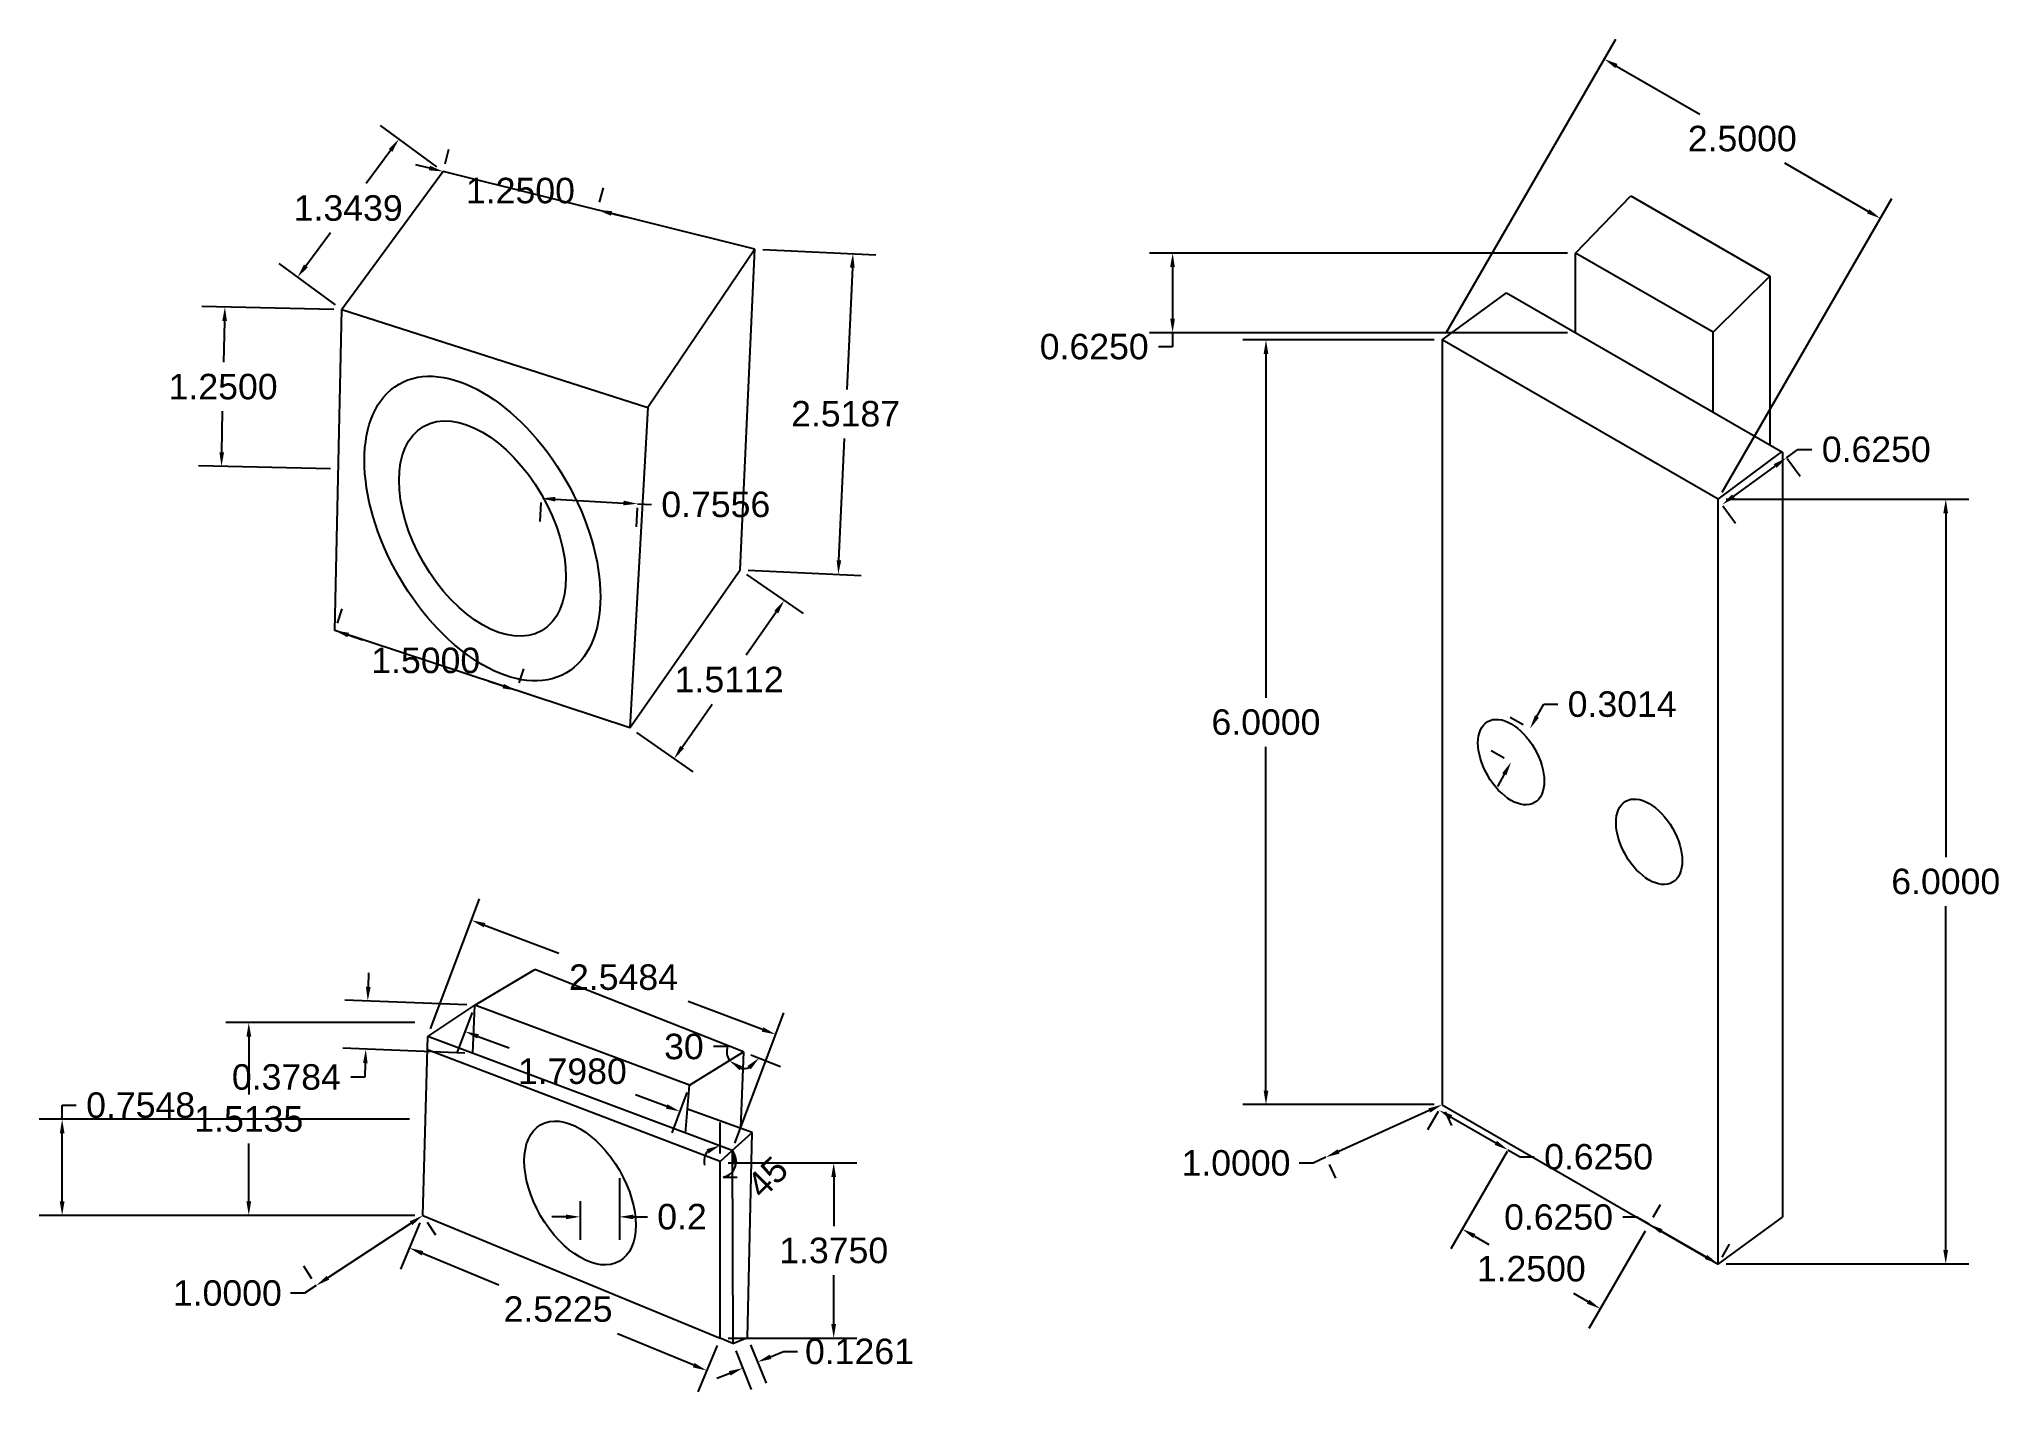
# Model space of a CAD drawing. Header units: millimetres. Extents: x 2830.6 to 2845.9, y 1201.6 to 1212.2.
import ezdxf

# ---------------------------------------------------------------- set-up
doc = ezdxf.new("R2010")
doc.units = ezdxf.units.MM
doc.styles.get("Standard").update_dxf_attribs({"font": 'arial.ttf'})
doc.dimstyles.get("Standard").update_dxf_attribs({"dimtxt": 0.2, "dimasz": 0.11, "dimexe": 0.18, "dimexo": 0.0625, "dimgap": 0.09, "dimtad": 0, "dimtih": 1, "dimtoh": 1, "dimdec": 4, "dimzin": 0, "dimdsep": 46, "dimtxsty": 'Standard', "dimcen": 0, "dimclrt": 7, "dimadec": 0, "dimazin": 0, "dimtm": 1e-09, "dimtfac": 1, "dimtdec": 4, "dimtofl": 0, "dimtmove": 0, "dimatfit": 3, "dimfxl": 1, "dimtolj": 1, "dimtzin": 0, "dimarcsym": 0})

# ---------------------------------------------------------------- blocks, each defined once
blk = doc.blocks.new('*D5')
at = {"color": 0, "lineweight": -2, "transparency": 16777216}
for p, q in [((2836.231, 1210.521), (2837.119, 1210.48)), ((2836.934, 1210.379), (2836.89, 1209.423)), ((2836.829, 1208.082), (2836.873, 1209.039)), ((2836.116, 1208.005), (2837.004, 1207.964))]:
    blk.add_line(p, q, dxfattribs=at)
at = {"color": 0, "transparency": 16777216}
for points in [[(2836.915, 1210.38), (2836.952, 1210.378), (2836.939, 1210.489)], [(2836.811, 1208.083), (2836.847, 1208.082), (2836.824, 1207.973)]]:
    blk.add_solid(points, dxfattribs=at)
at = {"layer": 'Defpoints', "color": 0, "transparency": 16777216}
for p in [(2836.168, 1210.524), (2836.053, 1208.008), (2836.824, 1207.973)]:
    blk.add_point(p, dxfattribs=at)
at = {"color": 7, "transparency": 16777216, "insert": (2836.881, 1209.231), "char_height": 0.2, "attachment_point": 5}
blk.add_mtext('\\A1;2.5187', dxfattribs=at)
blk = doc.blocks.new('*D6')
at = {"color": 0, "lineweight": -2, "transparency": 16777216}
for p, q in [((2833.674, 1211.17), (2833.232, 1211.494)), ((2833.313, 1211.299), (2833.121, 1211.038)), ((2832.648, 1210.392), (2832.84, 1210.653)), ((2832.88, 1210.086), (2832.438, 1210.41))]:
    blk.add_line(p, q, dxfattribs=at)
at = {"color": 0, "transparency": 16777216}
for points in [[(2833.298, 1211.309), (2833.327, 1211.288), (2833.378, 1211.387)], [(2832.633, 1210.403), (2832.663, 1210.381), (2832.583, 1210.303)]]:
    blk.add_solid(points, dxfattribs=at)
at = {"layer": 'Defpoints', "color": 0, "transparency": 16777216}
for p in [(2833.378, 1211.387), (2833.724, 1211.133), (2832.93, 1210.049)]:
    blk.add_point(p, dxfattribs=at)
at = {"color": 7, "transparency": 16777216, "insert": (2832.98, 1210.845), "char_height": 0.2, "attachment_point": 5}
blk.add_mtext('\\A1;1.3439', dxfattribs=at)
blk = doc.blocks.new('*D10')
at = {"color": 0, "lineweight": -2, "transparency": 16777216}
for p, q in [((2836.105, 1207.972), (2836.548, 1207.664)), ((2836.337, 1207.676), (2836.102, 1207.339)), ((2835.599, 1206.617), (2835.834, 1206.954)), ((2835.241, 1206.732), (2835.684, 1206.423))]:
    blk.add_line(p, q, dxfattribs=at)
at = {"color": 0, "transparency": 16777216}
for points in [[(2836.322, 1207.687), (2836.352, 1207.666), (2836.4, 1207.767)], [(2835.584, 1206.627), (2835.614, 1206.606), (2835.536, 1206.526)]]:
    blk.add_solid(points, dxfattribs=at)
at = {"layer": 'Defpoints', "color": 0, "transparency": 16777216}
for p in [(2836.053, 1208.008), (2836.4, 1207.767), (2835.19, 1206.768)]:
    blk.add_point(p, dxfattribs=at)
at = {"color": 7, "transparency": 16777216, "insert": (2835.968, 1207.146), "char_height": 0.2, "attachment_point": 5}
blk.add_mtext('\\A1;1.5112', dxfattribs=at)
blk = doc.blocks.new('*D12')
at = {"color": 0, "lineweight": -2, "transparency": 16777216}
for p, q in [((2834.492, 1208.536), (2834.484, 1208.388)), ((2834.604, 1208.562), (2835.139, 1208.532)), ((2835.247, 1208.494), (2835.238, 1208.346)), ((2835.248, 1208.526), (2835.358, 1208.52))]:
    blk.add_line(p, q, dxfattribs=at)
at = {"color": 0, "transparency": 16777216}
for points in [[(2834.605, 1208.58), (2834.603, 1208.544), (2834.494, 1208.568)], [(2835.14, 1208.551), (2835.137, 1208.514), (2835.248, 1208.526)]]:
    blk.add_solid(points, dxfattribs=at)
at = {"layer": 'Defpoints', "color": 0, "transparency": 16777216}
for p in [(2834.496, 1208.599), (2835.25, 1208.557), (2835.248, 1208.526)]:
    blk.add_point(p, dxfattribs=at)
at = {"color": 7, "transparency": 16777216, "insert": (2835.863, 1208.52), "char_height": 0.2, "attachment_point": 5}
blk.add_mtext('\\A1;0.7556', dxfattribs=at)
blk = doc.blocks.new('*D14')
at = {"color": 0, "lineweight": -2, "transparency": 16777216}
for p, q in [((2833.138, 1204.736), (2833.142, 1204.846)), ((2833.91, 1204.595), (2832.954, 1204.633)), ((2833.895, 1204.217), (2832.939, 1204.255)), ((2833.114, 1204.138), (2833.11, 1204.028)), ((2833.11, 1204.028), (2833, 1204.028))]:
    blk.add_line(p, q, dxfattribs=at)
at = {"color": 0, "transparency": 16777216}
for points in [[(2833.119, 1204.737), (2833.156, 1204.735), (2833.133, 1204.626)], [(2833.096, 1204.139), (2833.132, 1204.137), (2833.118, 1204.248)]]:
    blk.add_solid(points, dxfattribs=at)
at = {"layer": 'Defpoints', "color": 0, "transparency": 16777216}
for p in [(2833.973, 1204.593), (2833.118, 1204.248), (2833.958, 1204.215)]:
    blk.add_point(p, dxfattribs=at)
at = {"color": 7, "transparency": 16777216, "insert": (2832.495, 1204.028), "char_height": 0.2, "attachment_point": 5}
blk.add_mtext('\\A1;0.3784', dxfattribs=at)
blk = doc.blocks.new('*D15')
at = {"color": 0, "lineweight": -2, "transparency": 16777216}
for p, q in [((2833.541, 1202.885), (2833.391, 1202.522)), ((2833.562, 1202.646), (2834.161, 1202.399)), ((2835.69, 1201.768), (2835.091, 1202.015)), ((2835.873, 1201.922), (2835.723, 1201.559))]:
    blk.add_line(p, q, dxfattribs=at)
at = {"color": 0, "transparency": 16777216}
for points in [[(2833.569, 1202.663), (2833.555, 1202.629), (2833.46, 1202.688)], [(2835.697, 1201.785), (2835.683, 1201.751), (2835.792, 1201.726)]]:
    blk.add_solid(points, dxfattribs=at)
at = {"layer": 'Defpoints', "color": 0, "transparency": 16777216}
for p in [(2833.565, 1202.943), (2835.897, 1201.98), (2835.792, 1201.726)]:
    blk.add_point(p, dxfattribs=at)
at = {"color": 7, "transparency": 16777216, "insert": (2834.626, 1202.207), "char_height": 0.2, "attachment_point": 5}
blk.add_mtext('\\A1;2.5225', dxfattribs=at)
blk = doc.blocks.new('*D26')
at = {"color": 0, "lineweight": -2, "transparency": 16777216}
for p, q in [((2833.951, 1204.534), (2833.833, 1204.218)), ((2833.999, 1204.348), (2834.243, 1204.257)), ((2835.478, 1203.798), (2835.234, 1203.889)), ((2835.636, 1203.907), (2835.518, 1203.591))]:
    blk.add_line(p, q, dxfattribs=at)
at = {"color": 0, "transparency": 16777216}
for points in [[(2834.005, 1204.365), (2833.992, 1204.331), (2833.896, 1204.386)], [(2835.484, 1203.815), (2835.471, 1203.781), (2835.581, 1203.759)]]:
    blk.add_solid(points, dxfattribs=at)
at = {"layer": 'Defpoints', "color": 0, "transparency": 16777216}
for p in [(2833.973, 1204.593), (2835.658, 1203.966), (2835.581, 1203.759)]:
    blk.add_point(p, dxfattribs=at)
at = {"color": 7, "transparency": 16777216, "insert": (2834.738, 1204.073), "char_height": 0.2, "attachment_point": 5}
blk.add_mtext('\\A1;1.7980', dxfattribs=at)
blk = doc.blocks.new('*D27')
at = {"color": 0, "lineweight": -2, "transparency": 16777216}
for p, q in [((2835.897, 1203.43), (2835.897, 1203.673)), ((2835.92, 1203.243), (2836.03, 1203.243))]:
    blk.add_line(p, q, dxfattribs=at)
for start, end in [(141.7076, 193.4152), (280.6841, 42.1036), (298.6884, 350.396)]:
    blk.add_arc((2835.897, 1203.367), 0.126, start, end, dxfattribs=at)
at = {"color": 0, "transparency": 16777216}
for points in [[(2835.79, 1203.462), (2835.806, 1203.429), (2835.897, 1203.493)], [(2836.004, 1203.341), (2836.039, 1203.351), (2835.99, 1203.452)]]:
    blk.add_solid(points, dxfattribs=at)
at = {"layer": 'Defpoints', "color": 0, "transparency": 16777216}
for p in [(2835.932, 1203.489), (2836.148, 1203.595), (2835.897, 1203.367), (2835.99, 1203.452), (2835.897, 1201.98)]:
    blk.add_point(p, dxfattribs=at)
at = {"color": 7, "transparency": 16777216, "insert": (2836.268, 1203.243), "char_height": 0.2, "attachment_point": 5, "rotation": 45}
blk.add_mtext('\\A1;45', dxfattribs=at)
blk = doc.blocks.new('*D28')
at = {"color": 0, "lineweight": -2, "transparency": 16777216}
for p, q in [((2836.136, 1201.928), (2836.258, 1201.626)), ((2836.019, 1201.881), (2836.141, 1201.578)), ((2836.293, 1201.834), (2836.394, 1201.875)), ((2836.394, 1201.875), (2836.504, 1201.875)), ((2835.972, 1201.704), (2835.87, 1201.663))]:
    blk.add_line(p, q, dxfattribs=at)
at = {"color": 0, "transparency": 16777216}
for points in [[(2836.286, 1201.851), (2836.299, 1201.817), (2836.191, 1201.793)], [(2835.965, 1201.721), (2835.979, 1201.687), (2836.074, 1201.745)]]:
    blk.add_solid(points, dxfattribs=at)
at = {"layer": 'Defpoints', "color": 0, "transparency": 16777216}
for p in [(2835.996, 1201.938), (2836.112, 1201.986), (2836.191, 1201.793)]:
    blk.add_point(p, dxfattribs=at)
at = {"color": 7, "transparency": 16777216, "insert": (2836.99, 1201.875), "char_height": 0.2, "attachment_point": 5}
blk.add_mtext('\\A1;0.1261', dxfattribs=at)
blk = doc.blocks.new('*D29')
at = {"color": 0, "lineweight": -2, "transparency": 16777216}
for p, q in [((2835.955, 1204.267), (2835.845, 1204.267)), ((2836.139, 1204.204), (2836.371, 1204.112))]:
    blk.add_line(p, q, dxfattribs=at)
for start, end in [(162.3598, 211.6628), (260.9658, 289.1368)]:
    blk.add_arc((2836.081, 1204.227), 0.132, start, end, dxfattribs=at)
at = {"color": 0, "transparency": 16777216}
for points in [[(2836.05, 1204.082), (2836.071, 1204.112), (2835.969, 1204.158)], [(2836.112, 1204.116), (2836.137, 1204.089), (2836.204, 1204.179)]]:
    blk.add_solid(points, dxfattribs=at)
at = {"layer": 'Defpoints', "color": 0, "transparency": 16777216}
for p in [(2834.445, 1204.874), (2836.081, 1204.227), (2836.081, 1204.227), (2836.139, 1204.109), (2835.658, 1203.966)]:
    blk.add_point(p, dxfattribs=at)
at = {"color": 7, "transparency": 16777216, "insert": (2835.613, 1204.267), "char_height": 0.2, "attachment_point": 5}
blk.add_mtext('\\A1;30', dxfattribs=at)
blk = doc.blocks.new('*D30')
at = {"color": 0, "lineweight": -2, "transparency": 16777216}
for p, q in [((2835.107, 1203.235), (2835.107, 1202.752)), ((2834.798, 1203.056), (2834.798, 1202.752)), ((2834.688, 1202.932), (2834.578, 1202.932)), ((2835.217, 1202.932), (2835.327, 1202.932))]:
    blk.add_line(p, q, dxfattribs=at)
at = {"color": 0, "transparency": 16777216}
for points in [[(2834.688, 1202.95), (2834.688, 1202.913), (2834.798, 1202.932)], [(2835.217, 1202.95), (2835.217, 1202.913), (2835.107, 1202.932)]]:
    blk.add_solid(points, dxfattribs=at)
at = {"layer": 'Defpoints', "color": 0, "transparency": 16777216}
for p in [(2835.107, 1203.297), (2834.798, 1203.119), (2835.107, 1202.932)]:
    blk.add_point(p, dxfattribs=at)
at = {"color": 7, "transparency": 16777216, "insert": (2835.598, 1202.932), "char_height": 0.2, "attachment_point": 5}
blk.add_mtext('\\A1;0.2', dxfattribs=at)
blk = doc.blocks.new('*D36')
at = {"color": 0, "lineweight": -2, "transparency": 16777216}
for p, q in [((2833.503, 1204.456), (2832.02, 1204.456)), ((2832.2, 1204.346), (2832.2, 1203.891)), ((2832.2, 1203.053), (2832.2, 1203.507)), ((2833.503, 1202.943), (2832.02, 1202.943))]:
    blk.add_line(p, q, dxfattribs=at)
at = {"color": 0, "transparency": 16777216}
for points in [[(2832.182, 1204.346), (2832.219, 1204.346), (2832.2, 1204.456)], [(2832.182, 1203.053), (2832.219, 1203.053), (2832.2, 1202.943)]]:
    blk.add_solid(points, dxfattribs=at)
at = {"layer": 'Defpoints', "color": 0, "transparency": 16777216}
for p in [(2832.2, 1204.456), (2833.565, 1204.456), (2833.565, 1202.943)]:
    blk.add_point(p, dxfattribs=at)
at = {"color": 7, "transparency": 16777216, "insert": (2832.2, 1203.699), "char_height": 0.2, "attachment_point": 5}
blk.add_mtext('\\A1;1.5135', dxfattribs=at)
blk = doc.blocks.new('*D40')
at = {"color": 0, "lineweight": -2, "transparency": 16777216}
for p, q in [((2841.497, 1209.812), (2839.998, 1209.812)), ((2840.178, 1209.702), (2840.178, 1207.004)), ((2840.178, 1203.922), (2840.178, 1206.62)), ((2841.497, 1203.812), (2839.998, 1203.812))]:
    blk.add_line(p, q, dxfattribs=at)
at = {"color": 0, "transparency": 16777216}
for points in [[(2840.16, 1209.702), (2840.197, 1209.702), (2840.178, 1209.812)], [(2840.16, 1203.922), (2840.197, 1203.922), (2840.178, 1203.812)]]:
    blk.add_solid(points, dxfattribs=at)
at = {"layer": 'Defpoints', "color": 0, "transparency": 16777216}
for p in [(2841.56, 1209.812), (2840.178, 1203.812), (2841.56, 1203.812)]:
    blk.add_point(p, dxfattribs=at)
at = {"color": 7, "transparency": 16777216, "insert": (2840.178, 1206.812), "char_height": 0.2, "attachment_point": 5}
blk.add_mtext('\\A1;6.0000', dxfattribs=at)
blk = doc.blocks.new('*D41')
at = {"color": 0, "lineweight": -2, "transparency": 16777216}
for p, q in [((2843.787, 1208.562), (2845.69, 1208.562)), ((2845.51, 1208.452), (2845.51, 1205.754)), ((2845.51, 1202.672), (2845.51, 1205.37)), ((2843.787, 1202.562), (2845.69, 1202.562))]:
    blk.add_line(p, q, dxfattribs=at)
at = {"color": 0, "transparency": 16777216}
for points in [[(2845.491, 1208.452), (2845.528, 1208.452), (2845.51, 1208.562)], [(2845.491, 1202.672), (2845.528, 1202.672), (2845.51, 1202.562)]]:
    blk.add_solid(points, dxfattribs=at)
at = {"layer": 'Defpoints', "color": 0, "transparency": 16777216}
for p in [(2843.725, 1208.562), (2843.725, 1202.562), (2845.51, 1202.562)]:
    blk.add_point(p, dxfattribs=at)
at = {"color": 7, "transparency": 16777216, "insert": (2845.51, 1205.562), "char_height": 0.2, "attachment_point": 5}
blk.add_mtext('\\A1;6.0000', dxfattribs=at)
blk = doc.blocks.new('*D42')
at = {"color": 0, "lineweight": -2, "transparency": 16777216}
for p, q in [((2842.543, 1210.493), (2839.266, 1210.493)), ((2839.446, 1210.383), (2839.446, 1209.978)), ((2842.543, 1209.868), (2839.266, 1209.868)), ((2839.446, 1209.868), (2839.446, 1209.758)), ((2839.446, 1209.758), (2839.336, 1209.758))]:
    blk.add_line(p, q, dxfattribs=at)
at = {"color": 0, "transparency": 16777216}
for points in [[(2839.427, 1210.383), (2839.464, 1210.383), (2839.446, 1210.493)], [(2839.427, 1209.978), (2839.464, 1209.978), (2839.446, 1209.868)]]:
    blk.add_solid(points, dxfattribs=at)
at = {"layer": 'Defpoints', "color": 0, "transparency": 16777216}
for p in [(2842.606, 1210.493), (2839.446, 1209.868), (2842.606, 1209.868)]:
    blk.add_point(p, dxfattribs=at)
at = {"color": 7, "transparency": 16777216, "insert": (2838.831, 1209.758), "char_height": 0.2, "attachment_point": 5}
blk.add_mtext('\\A1;0.6250', dxfattribs=at)
blk = doc.blocks.new('*D44')
at = {"color": 0, "lineweight": -2, "transparency": 16777216}
for p, q in [((2841.591, 1209.866), (2842.922, 1212.171)), ((2842.927, 1211.96), (2843.581, 1211.582)), ((2844.901, 1210.82), (2844.247, 1211.198)), ((2843.756, 1208.616), (2845.087, 1210.921))]:
    blk.add_line(p, q, dxfattribs=at)
at = {"color": 0, "transparency": 16777216}
for points in [[(2842.936, 1211.976), (2842.918, 1211.944), (2842.832, 1212.015)], [(2844.911, 1210.836), (2844.892, 1210.804), (2844.997, 1210.765)]]:
    blk.add_solid(points, dxfattribs=at)
at = {"layer": 'Defpoints', "color": 0, "transparency": 16777216}
for p in [(2844.997, 1210.765), (2841.56, 1209.812), (2843.725, 1208.562)]:
    blk.add_point(p, dxfattribs=at)
at = {"color": 7, "transparency": 16777216, "insert": (2843.914, 1211.39), "char_height": 0.2, "attachment_point": 5}
blk.add_mtext('\\A1;2.5000', dxfattribs=at)
blk = doc.blocks.new('*D46')
at = {"color": 0, "lineweight": -2, "transparency": 16777216}
for p, q in [((2844.261, 1208.887), (2844.35, 1208.952)), ((2844.267, 1208.88), (2844.367, 1208.742)), ((2844.35, 1208.952), (2844.46, 1208.952)), ((2843.845, 1208.584), (2844.172, 1208.822)), ((2843.762, 1208.511), (2843.862, 1208.374))]:
    blk.add_line(p, q, dxfattribs=at)
at = {"color": 0, "transparency": 16777216}
for points in [[(2844.161, 1208.837), (2844.183, 1208.808), (2844.261, 1208.887)], [(2843.834, 1208.599), (2843.856, 1208.569), (2843.756, 1208.519)]]:
    blk.add_solid(points, dxfattribs=at)
at = {"layer": 'Defpoints', "color": 0, "transparency": 16777216}
for p in [(2844.23, 1208.93), (2844.261, 1208.887), (2843.725, 1208.562)]:
    blk.add_point(p, dxfattribs=at)
at = {"color": 7, "transparency": 16777216, "insert": (2844.965, 1208.952), "char_height": 0.2, "attachment_point": 5}
blk.add_mtext('\\A1;0.6250', dxfattribs=at)
blk = doc.blocks.new('*D47')
at = {"color": 0, "lineweight": -2, "transparency": 16777216}
for p, q in [((2842.195, 1206.793), (2842.093, 1206.85)), ((2842.303, 1206.857), (2842.358, 1206.953)), ((2842.358, 1206.953), (2842.468, 1206.953)), ((2842.047, 1206.53), (2841.944, 1206.588)), ((2842.047, 1206.404), (2841.993, 1206.308))]:
    blk.add_line(p, q, dxfattribs=at)
at = {"color": 0, "transparency": 16777216}
for points in [[(2842.288, 1206.867), (2842.319, 1206.848), (2842.249, 1206.762)], [(2842.031, 1206.413), (2842.063, 1206.395), (2842.101, 1206.499)]]:
    blk.add_solid(points, dxfattribs=at)
at = {"layer": 'Defpoints', "color": 0, "transparency": 16777216}
for p in [(2842.249, 1206.762), (2842.249, 1206.762), (2842.101, 1206.499)]:
    blk.add_point(p, dxfattribs=at)
at = {"color": 7, "transparency": 16777216, "insert": (2842.972, 1206.953), "char_height": 0.2, "attachment_point": 5}
blk.add_mtext('\\A1;0.3014', dxfattribs=at)
blk = doc.blocks.new('*D48')
at = {"color": 0, "lineweight": -2, "transparency": 16777216}
for p, q in [((2841.528, 1203.758), (2841.445, 1203.614)), ((2841.63, 1203.714), (2841.981, 1203.512)), ((2842.07, 1203.445), (2841.986, 1203.301)), ((2842.076, 1203.457), (2842.172, 1203.402)), ((2842.172, 1203.402), (2842.282, 1203.402))]:
    blk.add_line(p, q, dxfattribs=at)
at = {"color": 0, "transparency": 16777216}
for points in [[(2841.64, 1203.73), (2841.621, 1203.699), (2841.535, 1203.769)], [(2841.99, 1203.528), (2841.972, 1203.496), (2842.076, 1203.457)]]:
    blk.add_solid(points, dxfattribs=at)
at = {"layer": 'Defpoints', "color": 0, "transparency": 16777216}
for p in [(2841.56, 1203.812), (2842.101, 1203.499), (2842.076, 1203.457)]:
    blk.add_point(p, dxfattribs=at)
at = {"color": 7, "transparency": 16777216, "insert": (2842.787, 1203.402), "char_height": 0.2, "attachment_point": 5}
blk.add_mtext('\\A1;0.6250', dxfattribs=at)
blk = doc.blocks.new('*D49')
at = {"color": 0, "lineweight": -2, "transparency": 16777216}
for p, q in [((2843.215, 1202.929), (2843.273, 1203.03)), ((2843.088, 1202.929), (2842.978, 1202.929)), ((2843.183, 1202.874), (2843.088, 1202.929)), ((2843.629, 1202.617), (2843.279, 1202.819)), ((2843.756, 1202.616), (2843.815, 1202.718))]:
    blk.add_line(p, q, dxfattribs=at)
at = {"color": 0, "transparency": 16777216}
for points in [[(2843.288, 1202.835), (2843.27, 1202.804), (2843.183, 1202.874)], [(2843.639, 1202.633), (2843.62, 1202.601), (2843.725, 1202.562)]]:
    blk.add_solid(points, dxfattribs=at)
at = {"layer": 'Defpoints', "color": 0, "transparency": 16777216}
for p in [(2843.183, 1202.874), (2843.183, 1202.874), (2843.725, 1202.562)]:
    blk.add_point(p, dxfattribs=at)
at = {"color": 7, "transparency": 16777216, "insert": (2842.473, 1202.929), "char_height": 0.2, "attachment_point": 5}
blk.add_mtext('\\A1;0.6250', dxfattribs=at)
blk = doc.blocks.new('*D50')
at = {"color": 0, "lineweight": -2, "transparency": 16777216}
for p, q in [((2842.07, 1203.445), (2841.628, 1202.68)), ((2841.813, 1202.781), (2841.926, 1202.716)), ((2843.152, 1202.82), (2842.711, 1202.055)), ((2842.705, 1202.266), (2842.592, 1202.331))]:
    blk.add_line(p, q, dxfattribs=at)
at = {"color": 0, "transparency": 16777216}
for points in [[(2841.822, 1202.797), (2841.804, 1202.765), (2841.718, 1202.836)], [(2842.714, 1202.282), (2842.696, 1202.25), (2842.801, 1202.211)]]:
    blk.add_solid(points, dxfattribs=at)
at = {"layer": 'Defpoints', "color": 0, "transparency": 16777216}
for p in [(2842.101, 1203.499), (2843.183, 1202.874), (2842.801, 1202.211)]:
    blk.add_point(p, dxfattribs=at)
at = {"color": 7, "transparency": 16777216, "insert": (2842.259, 1202.524), "char_height": 0.2, "attachment_point": 5}
blk.add_mtext('\\A1;1.2500', dxfattribs=at)
blk = doc.blocks.new('*D51')
at = {"color": 0, "lineweight": -2, "transparency": 16777216}
for p, q in [((2830.736, 1203.697), (2830.736, 1203.807)), ((2830.736, 1203.807), (2830.846, 1203.807)), ((2833.46, 1203.697), (2830.556, 1203.697)), ((2830.736, 1203.053), (2830.736, 1203.587)), ((2833.503, 1202.943), (2830.556, 1202.943))]:
    blk.add_line(p, q, dxfattribs=at)
at = {"color": 0, "transparency": 16777216}
for points in [[(2830.718, 1203.587), (2830.755, 1203.587), (2830.736, 1203.697)], [(2830.718, 1203.053), (2830.755, 1203.053), (2830.736, 1202.943)]]:
    blk.add_solid(points, dxfattribs=at)
at = {"layer": 'Defpoints', "color": 0, "transparency": 16777216}
for p in [(2830.736, 1203.697), (2833.523, 1203.697), (2833.565, 1202.943)]:
    blk.add_point(p, dxfattribs=at)
at = {"color": 7, "transparency": 16777216, "insert": (2831.352, 1203.807), "char_height": 0.2, "attachment_point": 5}
blk.add_mtext('\\A1;0.7548', dxfattribs=at)
blk = doc.blocks.new('*D52')
at = {"color": 0, "lineweight": -2, "transparency": 16777216}
for p, q in [((2835.959, 1203.355), (2836.968, 1203.355)), ((2836.788, 1203.245), (2836.788, 1202.86)), ((2836.788, 1202.09), (2836.788, 1202.475)), ((2835.959, 1201.98), (2836.968, 1201.98))]:
    blk.add_line(p, q, dxfattribs=at)
at = {"color": 0, "transparency": 16777216}
for points in [[(2836.769, 1203.245), (2836.806, 1203.245), (2836.788, 1203.355)], [(2836.769, 1202.09), (2836.806, 1202.09), (2836.788, 1201.98)]]:
    blk.add_solid(points, dxfattribs=at)
at = {"layer": 'Defpoints', "color": 0, "transparency": 16777216}
for p in [(2835.897, 1203.355), (2836.788, 1203.355), (2835.897, 1201.98)]:
    blk.add_point(p, dxfattribs=at)
at = {"color": 7, "transparency": 16777216, "insert": (2836.788, 1202.667), "char_height": 0.2, "attachment_point": 5}
blk.add_mtext('\\A1;1.3750', dxfattribs=at)
blk = doc.blocks.new('*D53')
at = {"color": 0, "lineweight": -2, "transparency": 16777216}
for p, q in [((2833.626, 1204.406), (2834.01, 1205.427)), ((2834.049, 1205.22), (2834.633, 1205.001)), ((2836.229, 1204.402), (2835.646, 1204.621)), ((2836.012, 1203.51), (2836.396, 1204.532))]:
    blk.add_line(p, q, dxfattribs=at)
at = {"color": 0, "transparency": 16777216}
for points in [[(2834.056, 1205.237), (2834.043, 1205.203), (2833.946, 1205.259)], [(2836.236, 1204.419), (2836.223, 1204.385), (2836.332, 1204.363)]]:
    blk.add_solid(points, dxfattribs=at)
at = {"layer": 'Defpoints', "color": 0, "transparency": 16777216}
for p in [(2833.604, 1204.347), (2836.332, 1204.363), (2835.99, 1203.452)]:
    blk.add_point(p, dxfattribs=at)
at = {"color": 7, "transparency": 16777216, "insert": (2835.139, 1204.811), "char_height": 0.2, "attachment_point": 5}
blk.add_mtext('\\A1;2.5484', dxfattribs=at)
blk = doc.blocks.new('*D54')
at = {"color": 0, "lineweight": -2, "transparency": 16777216}
for p, q in [((2833.473, 1202.882), (2832.821, 1202.454)), ((2833.599, 1202.89), (2833.664, 1202.792)), ((2832.695, 1202.446), (2832.631, 1202.544)), ((2832.729, 1202.393), (2832.637, 1202.333)), ((2832.637, 1202.333), (2832.527, 1202.333))]:
    blk.add_line(p, q, dxfattribs=at)
at = {"color": 0, "transparency": 16777216}
for points in [[(2833.463, 1202.897), (2833.483, 1202.867), (2833.565, 1202.943)], [(2832.811, 1202.469), (2832.831, 1202.439), (2832.729, 1202.393)]]:
    blk.add_solid(points, dxfattribs=at)
at = {"layer": 'Defpoints', "color": 0, "transparency": 16777216}
for p in [(2833.565, 1202.943), (2832.729, 1202.393), (2832.729, 1202.393)]:
    blk.add_point(p, dxfattribs=at)
at = {"color": 7, "transparency": 16777216, "insert": (2832.032, 1202.333), "char_height": 0.2, "attachment_point": 5}
blk.add_mtext('\\A1;1.0000', dxfattribs=at)
blk = doc.blocks.new('*D55')
at = {"color": 0, "lineweight": -2, "transparency": 16777216}
for p, q in [((2841.459, 1203.767), (2840.749, 1203.445)), ((2841.585, 1203.755), (2841.634, 1203.648)), ((2840.548, 1203.354), (2840.438, 1203.354)), ((2840.649, 1203.4), (2840.548, 1203.354)), ((2840.674, 1203.343), (2840.723, 1203.236))]:
    blk.add_line(p, q, dxfattribs=at)
at = {"color": 0, "transparency": 16777216}
for points in [[(2841.452, 1203.783), (2841.467, 1203.75), (2841.56, 1203.812)], [(2840.741, 1203.462), (2840.756, 1203.428), (2840.649, 1203.4)]]:
    blk.add_solid(points, dxfattribs=at)
at = {"layer": 'Defpoints', "color": 0, "transparency": 16777216}
for p in [(2841.56, 1203.812), (2840.649, 1203.4), (2840.649, 1203.4)]:
    blk.add_point(p, dxfattribs=at)
at = {"color": 7, "transparency": 16777216, "insert": (2839.943, 1203.354), "char_height": 0.2, "attachment_point": 5}
blk.add_mtext('\\A1;1.0000', dxfattribs=at)
blk = doc.blocks.new('*D56')
at = {"color": 0, "lineweight": -2, "transparency": 16777216}
for p, q in [((2833.74, 1211.194), (2833.768, 1211.308)), ((2833.618, 1211.16), (2833.511, 1211.186)), ((2834.952, 1210.891), (2834.981, 1211.005)), ((2835.044, 1210.804), (2835.151, 1210.778))]:
    blk.add_line(p, q, dxfattribs=at)
at = {"color": 0, "transparency": 16777216}
for points in [[(2833.622, 1211.178), (2833.613, 1211.142), (2833.724, 1211.133)], [(2835.049, 1210.822), (2835.04, 1210.786), (2834.937, 1210.831)]]:
    blk.add_solid(points, dxfattribs=at)
at = {"layer": 'Defpoints', "color": 0, "transparency": 16777216}
for p in [(2833.724, 1211.133), (2834.937, 1210.831), (2834.937, 1210.831)]:
    blk.add_point(p, dxfattribs=at)
at = {"color": 7, "transparency": 16777216, "insert": (2834.331, 1210.982), "char_height": 0.2, "attachment_point": 5}
blk.add_mtext('\\A1;1.2500', dxfattribs=at)
blk = doc.blocks.new('*D57')
at = {"color": 0, "lineweight": -2, "transparency": 16777216}
for p, q in [((2832.868, 1210.05), (2831.833, 1210.073)), ((2832.01, 1209.959), (2832.003, 1209.636)), ((2831.988, 1208.929), (2831.995, 1209.252)), ((2832.841, 1208.801), (2831.806, 1208.823))]:
    blk.add_line(p, q, dxfattribs=at)
at = {"color": 0, "transparency": 16777216}
for points in [[(2831.992, 1209.959), (2832.029, 1209.959), (2832.013, 1210.069)], [(2831.97, 1208.93), (2832.006, 1208.929), (2831.986, 1208.819)]]:
    blk.add_solid(points, dxfattribs=at)
at = {"layer": 'Defpoints', "color": 0, "transparency": 16777216}
for p in [(2832.93, 1210.049), (2831.986, 1208.819), (2832.903, 1208.799)]:
    blk.add_point(p, dxfattribs=at)
at = {"color": 7, "transparency": 16777216, "insert": (2831.999, 1209.444), "char_height": 0.2, "attachment_point": 5}
blk.add_mtext('\\A1;1.2500', dxfattribs=at)
blk = doc.blocks.new('*D58')
at = {"color": 0, "lineweight": -2, "transparency": 16777216}
for p, q in [((2832.895, 1207.59), (2832.932, 1207.702)), ((2832.98, 1207.497), (2833.093, 1207.459)), ((2834.32, 1207.12), (2834.357, 1207.232)), ((2834.196, 1207.096), (2834.083, 1207.133))]:
    blk.add_line(p, q, dxfattribs=at)
at = {"color": 0, "transparency": 16777216}
for points in [[(2832.986, 1207.514), (2832.974, 1207.479), (2832.876, 1207.531)], [(2834.201, 1207.113), (2834.19, 1207.078), (2834.3, 1207.061)]]:
    blk.add_solid(points, dxfattribs=at)
at = {"layer": 'Defpoints', "color": 0, "transparency": 16777216}
for p in [(2832.876, 1207.531), (2834.3, 1207.061), (2834.3, 1207.061)]:
    blk.add_point(p, dxfattribs=at)
at = {"color": 7, "transparency": 16777216, "insert": (2833.588, 1207.296), "char_height": 0.2, "attachment_point": 5}
blk.add_mtext('\\A1;1.5000', dxfattribs=at)

msp = doc.modelspace()

# ---------------------------------------------------------------- linework, layer by layer
for p, q in [((2833.72449, 1211.13314), (2832.93011, 1210.04914)), ((2836.16844, 1210.52391), (2833.72449, 1211.13314)), ((2842.60597, 1210.49258), (2843.03914, 1210.94312)), ((2843.03914, 1210.94312), (2844.12992, 1210.31142)), ((2836.16844, 1210.52391), (2835.32931, 1209.28242)), ((2836.05347, 1208.0078), (2836.16844, 1210.52391)), ((2842.60597, 1209.86758), (2842.60597, 1210.49258)), ((2843.68454, 1209.87295), (2842.60597, 1210.49258)), ((2843.68454, 1209.87295), (2844.12992, 1210.31142)), ((2844.12992, 1210.31142), (2844.12992, 1208.99081)), ((2841.55966, 1209.8119), (2842.0647, 1210.18008)), ((2842.0647, 1210.18008), (2844.22977, 1208.93008)), ((2832.87572, 1207.53099), (2832.93011, 1210.04914)), ((2832.93011, 1210.04914), (2835.32931, 1209.28242)), ((2843.72472, 1208.5619), (2841.55966, 1209.8119)), ((2841.55966, 1209.8119), (2841.55966, 1203.8119)), ((2843.68454, 1209.24795), (2843.68454, 1209.87295)), ((2835.32931, 1209.28242), (2835.18999, 1206.76754)), ((2843.72472, 1208.5619), (2844.2258, 1208.93545)), ((2844.22977, 1208.93008), (2844.22977, 1202.93008)), ((2843.72472, 1202.5619), (2843.72472, 1208.5619)), ((2835.18999, 1206.76754), (2836.05347, 1208.0078)), ((2835.18999, 1206.76754), (2832.87572, 1207.53099)), ((2833.97253, 1204.59278), (2834.44497, 1204.87355)), ((2836.08113, 1204.22706), (2834.44497, 1204.87355)), ((2833.60439, 1204.3472), (2833.97253, 1204.59278)), ((2833.95753, 1204.2147), (2833.97253, 1204.59278)), ((2835.65777, 1203.96597), (2833.97253, 1204.59278)), ((2833.56518, 1202.9425), (2833.60439, 1204.3472)), ((2835.89683, 1203.36737), (2833.60146, 1204.24226)), ((2835.9904, 1203.45193), (2833.60439, 1204.3472)), ((2835.65777, 1203.96597), (2836.08113, 1204.22706)), ((2836.08113, 1204.22706), (2836.05655, 1203.62768)), ((2835.62507, 1203.58901), (2835.65777, 1203.96597)), ((2836.14826, 1203.59458), (2835.64142, 1203.77749)), ((2841.55966, 1203.8119), (2843.72472, 1202.5619)), ((2835.9904, 1203.45193), (2836.14826, 1203.59458)), ((2836.11245, 1201.98574), (2836.14826, 1203.59458)), ((2835.89683, 1203.36737), (2835.9904, 1203.45193)), ((2835.89683, 1201.98), (2835.89683, 1203.36737)), ((2835.9904, 1203.45193), (2835.99553, 1201.93845)), ((2833.56518, 1202.9425), (2835.89683, 1201.98)), ((2843.72472, 1202.5619), (2844.22977, 1202.93008)), ((2835.99553, 1201.93845), (2835.89683, 1201.98)), ((2835.99553, 1201.93845), (2836.11245, 1201.98574))]:
    msp.add_line(p, q)
for centre, major_axis in [((2834.03286, 1208.33142), (0.65442, -1.13349)), ((2834.03286, 1208.33142), (0.46272, -0.80146)), ((2842.10092, 1206.4994), (0.18371, -0.3182)), ((2843.18346, 1205.8744), (0.18371, -0.3182)), ((2834.7981, 1203.1188), (0.30894, -0.5351))]:
    msp.add_ellipse(centre, major_axis=major_axis, ratio=0.57735027)

# ---------------------------------------------------------------- dimensions: what is measured, and where the dimension line sits
for p1, p2, distance, picture, middle in [((2841.55966, 1209.8119), (2843.72472, 1208.5619), 2.54388, '*D44', (2843.91413, 1211.38997)), ((2832.93011, 1210.04914), (2833.72449, 1211.13314), 0.43009, '*D6', (2832.98039, 1210.84536)), ((2836.16844, 1210.52391), (2836.05347, 1208.0078), 0.77116, '*D5', (2836.88131, 1209.23066)), ((2843.72472, 1208.5619), (2844.22977, 1208.93008), -0.05304, '*D46', (2844.9647, 1208.95202)), ((2834.49558, 1208.59857), (2835.25004, 1208.55678), -0.03069, '*D12', (2835.86325, 1208.52005)), ((2835.18999, 1206.76754), (2836.05347, 1208.0078), -0.42218, '*D10', (2835.96822, 1207.14645)), ((2842.10092, 1206.4994), (2842.24933, 1206.76175), 0, '*D47', (2842.97239, 1206.95323)), ((2833.97253, 1204.59278), (2833.95753, 1204.2147), -0.8398, '*D14', (2832.49493, 1204.02818)), ((2833.97253, 1204.59278), (2835.65777, 1203.96597), -0.22033, '*D26', (2834.73835, 1204.07287)), ((2841.55966, 1203.8119), (2842.10092, 1203.4994), -0.04897, '*D48', (2842.78651, 1203.402)), ((2842.10092, 1203.4994), (2843.18346, 1202.8744), -0.7659, '*D50', (2842.25924, 1202.52361)), ((2843.72472, 1202.5619), (2843.18346, 1202.8744), 0, '*D49', (2842.47339, 1202.9294)), ((2833.56518, 1202.9425), (2835.89683, 1201.98), -0.27523, '*D15', (2834.62598, 1202.20684)), ((2835.99553, 1201.93845), (2836.11245, 1201.98574), -0.20828, '*D28', (2836.99033, 1201.87514))]:
    dim = msp.add_aligned_dim(p1=p1, p2=p2, distance=distance, dimstyle='Standard')
    dim.commit()
    dim.dimension.update_dxf_attribs({"geometry": picture, "text_midpoint": middle})
at = {"color": 170}
for p1, p2, distance, picture, middle in [((2833.72449, 1211.13314), (2834.93738, 1210.83079), 0, '*D56', (2834.33093, 1210.98197)), ((2832.93011, 1210.04914), (2832.90312, 1208.79943), -0.91755, '*D57', (2831.99927, 1209.4441)), ((2832.87572, 1207.53099), (2834.30021, 1207.06107), 0, '*D58', (2833.58796, 1207.29603)), ((2833.60439, 1204.3472), (2835.9904, 1203.45193), 0.97336, '*D53', (2835.13934, 1204.81089)), ((2841.55966, 1203.8119), (2840.64851, 1203.39982), 0, '*D55', (2839.9429, 1203.35449)), ((2833.56518, 1202.9425), (2832.72939, 1202.39346), 0, '*D54', (2832.03206, 1202.33306))]:
    dim = msp.add_aligned_dim(p1=p1, p2=p2, distance=distance, dimstyle='Standard', dxfattribs=at)
    dim.commit()
    dim.dimension.update_dxf_attribs({"geometry": picture, "text_midpoint": middle})
for base, p1, p2, picture, middle in [((2839.44558, 1209.86758), (2842.60597, 1210.49258), (2842.60597, 1209.86758), '*D42', (2838.83077, 1209.75758)), ((2840.17838, 1203.8119), (2841.55966, 1209.8119), (2841.55966, 1203.8119), '*D40', (2840.17838, 1206.8119)), ((2845.50959, 1202.5619), (2843.72472, 1208.5619), (2843.72472, 1202.5619), '*D41', (2845.50959, 1205.5619)), ((2832.20032, 1204.456), (2833.56518, 1202.9425), (2833.56518, 1204.456), '*D36', (2832.20032, 1203.69925)), ((2830.73623, 1203.6973), (2833.56518, 1202.9425), (2833.52265, 1203.6973), '*D51', (2831.35158, 1203.8073)), ((2836.78755, 1203.355), (2835.89683, 1201.98), (2835.89683, 1203.355), '*D52', (2836.78755, 1202.6675))]:
    dim = msp.add_linear_dim(base=base, p1=p1, p2=p2, angle=90, dimstyle='Standard')
    dim.commit()
    dim.dimension.update_dxf_attribs({"geometry": picture, "text_midpoint": middle})
dim = msp.add_angular_dim_2l(base=(2836.13931, 1204.10873), line1=((2835.65777, 1203.96597), (2836.08113, 1204.22706)), line2=((2836.08113, 1204.22706), (2834.44497, 1204.87355)), text='30', dimstyle='Standard')
dim.commit()
dim.dimension.update_dxf_attribs({"geometry": '*D29', "text_midpoint": (2835.61263, 1204.26702)})
dim = msp.add_angular_dim_2l(base=(2835.93152, 1203.48863), line1=((2835.9904, 1203.45193), (2836.14826, 1203.59458)), line2=((2835.89683, 1201.98), (2835.89683, 1203.36737)), text='45', dimstyle='Standard')
dim.commit()
dim.dimension.update_dxf_attribs({"geometry": '*D27', "text_midpoint": (2836.26823, 1203.24343), "text_rotation": 45})
dim = msp.add_linear_dim(base=(2835.10704, 1202.93181), p1=(2834.7981, 1203.1188), p2=(2835.10704, 1203.29716), text='0.2', dimstyle='Standard')
dim.commit()
dim.dimension.update_dxf_attribs({"geometry": '*D30', "text_midpoint": (2835.59807, 1202.93181)})

doc.saveas('drawing.dxf')
